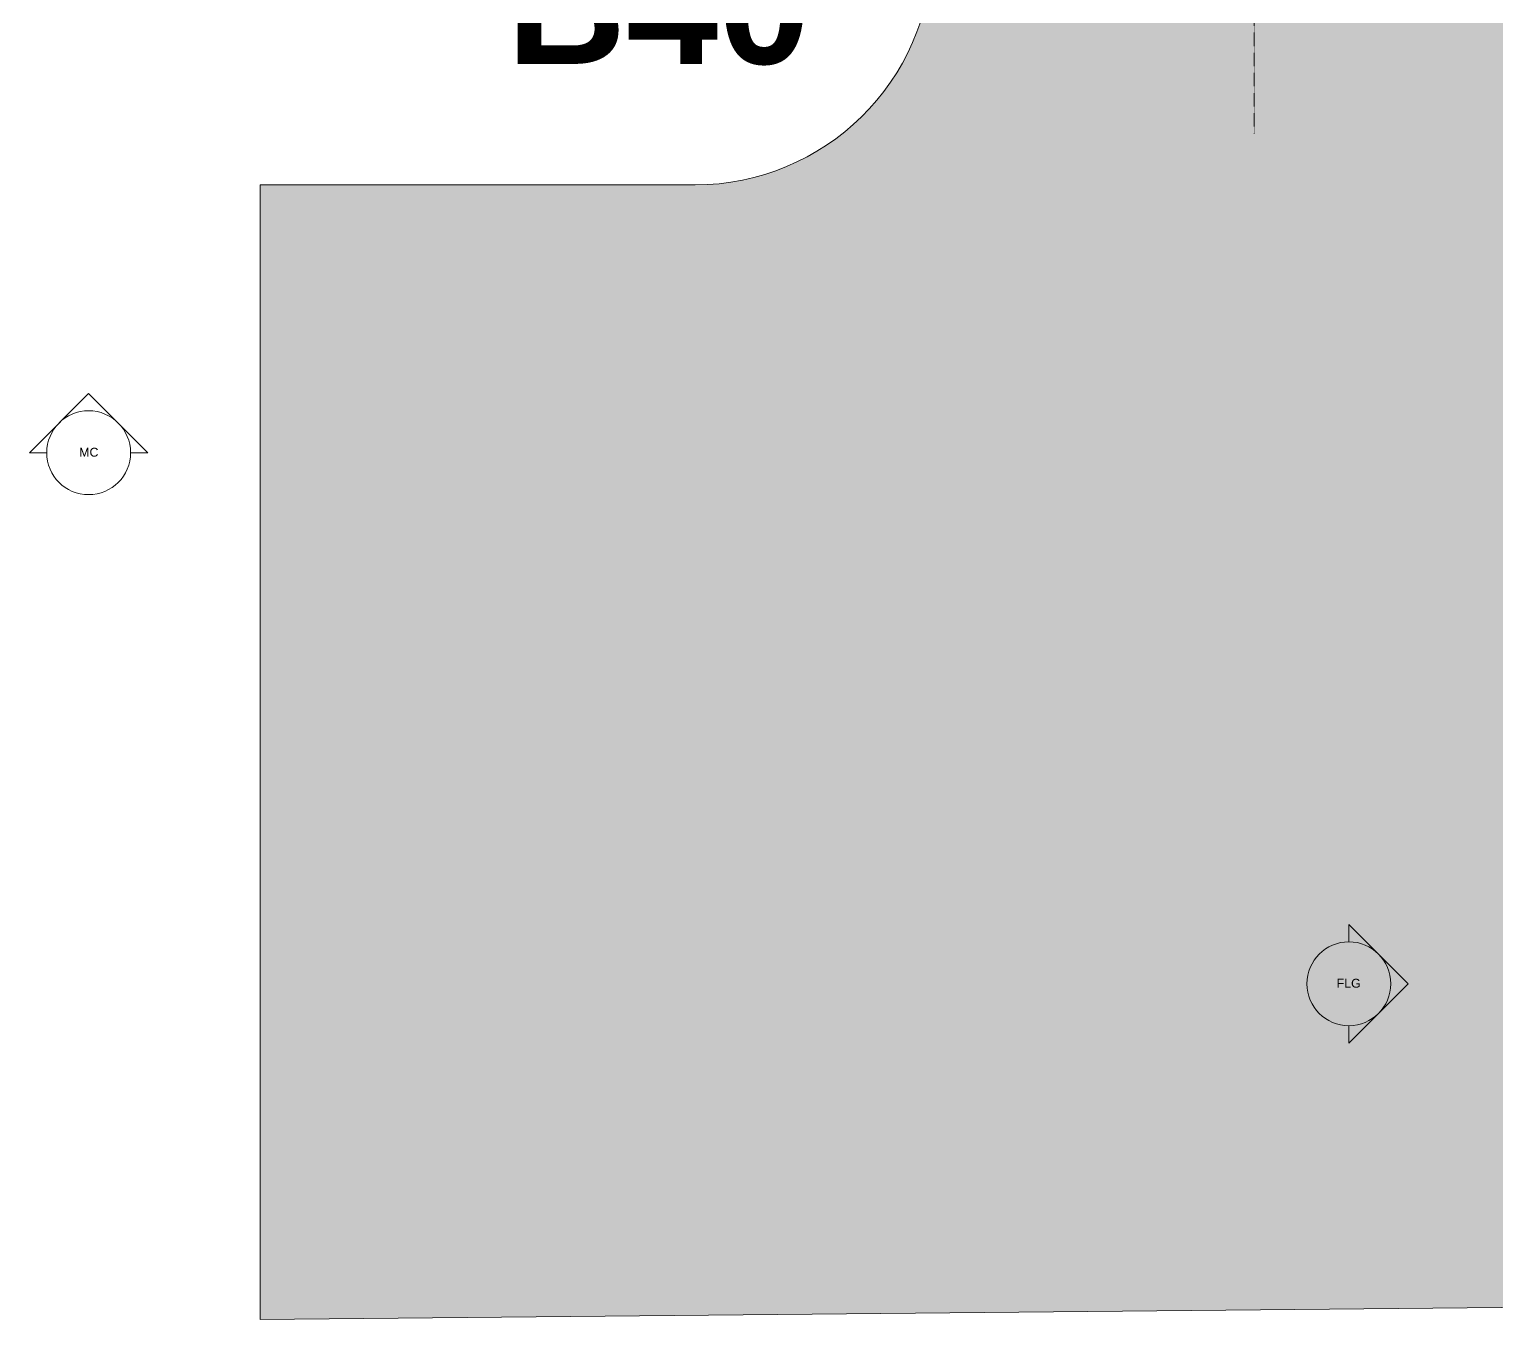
# Model space of a CAD drawing. Header units: millimetres. Extents: x 141848 to 1648660, y -465012 to -151356.
# Drawn here: x 356656 to 381399, y -295063 to -273313 of the extents above; entities that cross this region are included whole.
import ezdxf

# ---------------------------------------------------------------- set-up
doc = ezdxf.new("R2010")
doc.units = ezdxf.units.MM
doc.header["$MEASUREMENT"] = 0
doc.linetypes.add('HIDDEN', pattern=[0.375, 0.25, -0.125])
doc.layers.add('Marques - Façades', color=7, linetype='Continuous')
doc.layers.add('Textes - 1_100', color=7, linetype='Continuous')
doc.styles.add('STYLE_GENERE_2', font='')
doc.styles.add('STYLE_GENERE_3', font='')
doc.styles.get('STYLE_GENERE_2').set_extended_font_data('Arial')
doc.styles.get('STYLE_GENERE_3').set_extended_font_data('Arial', bold=True)

# ---------------------------------------------------------------- blocks, each defined once
blk = doc.blocks.new('Ligne_5_1', base_point=(377312, -275066))
at = {"linetype": 'Continuous', "lineweight": 5, "true_color": 0x990000}
blk.add_hatch(color=14, dxfattribs=at).paths.add_polyline_path([(377312, -271830), (376437, -272705), (378187, -272705)])
at = {"color": 14, "linetype": 'Continuous', "lineweight": 5, "true_color": 0x990000}
for p, q in [((377312, -271830), (376437, -272705)), ((377312, -271830), (378187, -272705)), ((378187, -272705), (376437, -272705))]:
    blk.add_line(p, q, dxfattribs=at)
at = {"color": 12, "linetype": 'HIDDEN', "lineweight": 5, "true_color": 0xcc0000}
blk.add_line((377312, -275066), (377312, -272705), dxfattribs=at)
blk = doc.blocks.new('Façade_1_1', base_point=(357656, -280449))
at = {"layer": 'Marques - Façades', "color": 7, "linetype": 'Continuous', "lineweight": 5}
for p, q in [((357656, -279449), (356656, -280449)), ((358656, -280449), (357656, -279449)), ((356656, -280449), (356949, -280449)), ((358363, -280449), (358656, -280449))]:
    blk.add_line(p, q, dxfattribs=at)
blk.add_circle((357656, -280449), 707, dxfattribs=at)
at = {"layer": 'Marques - Façades', "color": 7, "lineweight": 5, "insert": (357496, -280518), "char_height": 150, "attachment_point": 7, "style": 'STYLE_GENERE_2'}
blk.add_mtext('\\A1;{\\pql;\\pt0;\\fArial|b0|i0|c0|p38;MC}', dxfattribs=at)
blk = doc.blocks.new('Façade_5_1', base_point=(378907, -152356))
at = {"layer": 'Marques - Façades', "color": 7, "linetype": 'Continuous', "lineweight": 5}
for p, q in [((378907, -288693), (378907, -288400)), ((378907, -288400), (379907, -289400)), ((379907, -289400), (378907, -290400)), ((378907, -290400), (378907, -290107))]:
    blk.add_line(p, q, dxfattribs=at)
blk.add_circle((378907, -289400), 707, dxfattribs=at)
at = {"layer": 'Marques - Façades', "color": 7, "lineweight": 5, "insert": (379107, -289469), "char_height": 150, "attachment_point": 9, "style": 'STYLE_GENERE_2'}
blk.add_mtext('\\A1;{\\pqr;\\pt0;\\fArial|b0|i0|c0|p38;FLG}', dxfattribs=at)

msp = doc.modelspace()

# ---------------------------------------------------------------- hatches: boundary and pattern name
at = {"linetype": 'Continuous', "lineweight": 0, "true_color": 0x6f6f6f}
h = msp.add_hatch(color=8, dxfattribs=at)
h.paths.add_polyline_path([(360547.961, -275935.042), (360547.961, -295062.571), (487920.34, -293826.868), (487920.34, -270902.734), (487462.568, -270902.734), (472913.119, -271040.575), (472913.119, -163437.635), (371855.719, -163437.635), (371855.719, -271040.575), (371882.482, -271040.57), (371882.665, -272000.514, -0.409427364), (367883.201, -275935.042)])
h.paths.add_polyline_path([(377135.103, -260639.953), (373845.103, -260639.953), (373845.103, -248364.953), (373845.103, -243089.974), (373845.103, -242189.974), (377135.103, -242189.974)], flags=0)
h.paths.add_polyline_path([(415474.561, -260810.571), (380202.952, -260810.571), (380202.952, -230015.57), (380202.952, -193810.571), (380202.952, -171995.57), (431505.799, -171995.57), (464309.564, -171995.57), (464309.564, -262266.885), (436549.587, -262266.885), (436549.587, -189810.571), (412055.061, -189810.571), (412055.061, -201780.57), (412055.061, -204495.57), (415454.069, -204495.57), (415454.069, -208495.57), (415454.069, -218295.57), (405655.061, -218295.57), (405655.061, -222495.57), (415474.561, -222495.57)], flags=0)
h.paths.add_polyline_path([(381436.562, -269433.913, -0.09031866), (381558.292, -268727.623, -0.201448728), (382612.158, -267592.74, -0.104211445), (383417.525, -267415.055), (384017.498, -267409.371, -0.104044608), (384824.873, -267571.244, -0.238255457), (385983.776, -268953.318, -0.055188622), (386036.355, -269390.334), (386038.45, -269611.438), (386050.565, -270890.267), (385792.102, -271892.761, -0.267949192), (384069.602, -272909.124), (383469.629, -272914.808, -0.193717464), (382078.771, -272370.185, -0.070568756), (381728.183, -271931.262, -0.131652498), (381450.772, -270933.845)], flags=0)
h.paths.add_polyline_path([(392016.505, -273452.052), (392030.007, -267377.824, -0.380556701), (394016.505, -265609.826), (394094.233, -265609.826), (394094.233, -270609.826), (409094.233, -270609.826), (409094.233, -265609.826), (414055.71, -265609.826, -0.414213562), (415555.71, -267109.826), (415555.71, -273660.699, -0.345501612), (413836.804, -275433.432), (394027.271, -275599.002, -0.415791099), (392016.505, -273599.031)], flags=0)
h.paths.add_polyline_path([(424209.612, -271504.083, -0.134473934), (423930.467, -270484.937), (423930.467, -268984.937, -0.414213562), (425930.467, -266984.937), (426530.467, -266984.937, -0.414213562), (428530.467, -268984.937), (428530.467, -270484.937, -0.128820346), (428273.55, -271465.581, -0.270936291), (426530.467, -272484.937), (425930.467, -272484.937, -0.264979997)], flags=0)
h.paths.add_polyline_path([(436562.206, -273329.325), (436569.468, -267730.336, -0.098561509), (436800.237, -266943.721), (436817.2, -266951.545, -0.258849002), (438654.998, -265605.827), (438652.661, -265587.294), (439337.088, -265587.294), (439337.088, -265687.294), (439337.088, -270687.294), (469237.088, -270687.294), (469237.088, -265687.294), (470907.523, -265687.294), (472885.813, -265687.294), (472885.813, -267687.294), (472885.813, -271062.255, 0.001345761), (472885.842, -271073.021), (472896.728, -273095.233, -0.414213562), (470907.523, -275105.97), (462184.053, -275105.97, -0.005188955), (462130.957, -275116.103), (454147.511, -275196.191), (438770.531, -275253.24, -0.386553331), (436572.608, -273475.385, -0.025189219)], flags=0)

# ---------------------------------------------------------------- linework, layer by layer
at = {"color": 9, "linetype": 'Continuous', "lineweight": 5}
msp.add_lwpolyline([(367883.201, -275935.042), (360547.961, -275935.042), (360547.961, -295062.571), (487920.34, -293826.868), (487920.34, -270902.734), (487462.568, -270902.734), (472913.119, -271040.575), (472913.119, -163437.635), (371862.558, -163437.635), (371862.558, -271040.575), (371855.719, -271040.575), (371855.902, -272000.519), (371882.665, -272000.514, -0.409427364)], format="xyb", close=True, dxfattribs=at)

# ---------------------------------------------------------------- block references
at = {"color": 12, "linetype": 'HIDDEN', "lineweight": 5, "true_color": 0xcc0000}
msp.add_blockref('Ligne_5_1', (377311.524, -275066.066), dxfattribs=at)
at = {"layer": 'Marques - Façades', "color": 14, "lineweight": 5, "true_color": 0xa40f02}
for name, p in [('Façade_5_1', (378907.257, -152356.339)), ('Façade_1_1', (357656.13, -280449.022))]:
    msp.add_blockref(name, p, dxfattribs=at)

# ---------------------------------------------------------------- texts
at = {"layer": 'Textes - 1_100', "color": 14, "linetype": 'Continuous', "lineweight": 5, "true_color": 0x990000, "insert": (364701.388, -272910.129), "char_height": 2000, "attachment_point": 4, "rotation": 0.0056521, "style": 'STYLE_GENERE_3'}
msp.add_mtext('\\A1;{\\pql;\\fArial|b1|i0|c0|p38;B\\fArial|b1|i0|c0|p38;40}', dxfattribs=at)

doc.saveas('drawing.dxf')
